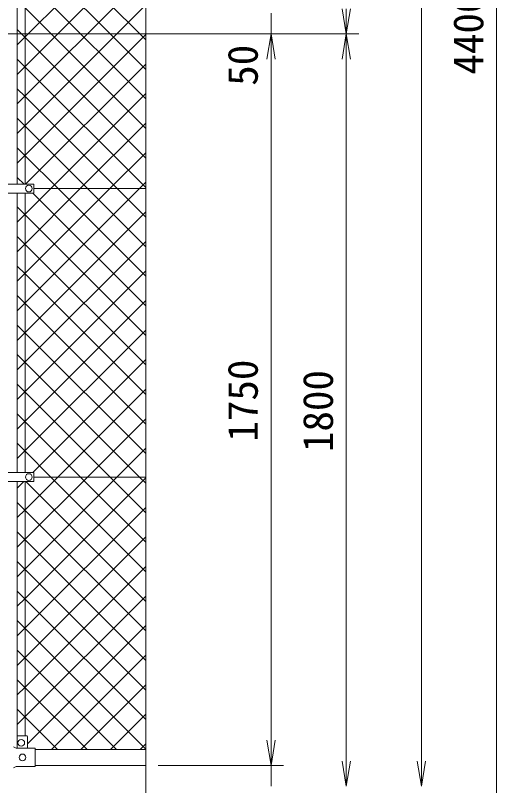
# Model space of a CAD drawing. Units: millimetres, scale not verified. Extents: x -6300 to 6300, y -4455 to 4455.
# Drawn here: x -2303 to -1151, y -639 to 1204 of the extents above; entities that cross this region are included whole.
import ezdxf
from ezdxf.enums import TextEntityAlignment as Align

# ---------------------------------------------------------------- set-up
doc = ezdxf.new("R2010")
doc.units = ezdxf.units.MM
doc.header["$LTSCALE"] = 30
for name, color, linetype, lineweight in [('0-2_D-STR1', 1, 'Continuous', 18), ('0-3_D-STR3', 3, 'Continuous', 13), ('0-7_D-STR-DIM', 7, 'Continuous', 9), ('0-8_0', 7, 'Continuous', 9), ('0-9_D-STR2', 7, 'Continuous', 9)]:
    doc.layers.add(name, color=color, linetype=linetype, lineweight=lineweight)
doc.styles.add('ＭＳ ゴシック', font='')
doc.styles.get('ＭＳ ゴシック').set_extended_font_data('MS Gothic')

# ---------------------------------------------------------------- blocks, each defined once
blk = doc.blocks.new('_Open')
at = {"layer": '0-8_0'}
blk.add_line((-30, 5), (0, 0), dxfattribs=at)
blk.add_lwpolyline([(-30, -5), (0, 0), (-30, 0)], dxfattribs=at)

msp = doc.modelspace()

# ---------------------------------------------------------------- linework, layer by layer
at = {"layer": '0-2_D-STR1'}
for p, q in [((-2255.76, -552.42), (-1990.76, -552.42)), ((-2255.76, -590.42), (-1990.76, -590.42))]:
    msp.add_line(p, q, dxfattribs=at)
at = {"layer": '0-3_D-STR3'}
for p, q in [((-2298.26, 1374.28), (-2298.26, 800.08)), ((-2279.26, 1374.28), (-2279.26, 800.08)), ((-2373.56, 800.08), (-2258.76, 800.08)), ((-2258.76, 800.08), (-2258.76, 779.08)), ((-2373.56, 779.08), (-2258.76, 779.08)), ((-2298.26, 779.08), (-2298.26, 110.08)), ((-2279.26, 779.08), (-2279.26, 110.08)), ((-1990.76, 789.58), (-2258.76, 789.58)), ((-2373.56, 110.08), (-2258.76, 110.08)), ((-2258.76, 110.08), (-2258.76, 89.08)), ((-1990.76, 99.58), (-2258.76, 99.58)), ((-2373.56, 89.08), (-2258.76, 89.08)), ((-2298.26, -520), (-2298.26, 89.08)), ((-2279.26, -519.32), (-2279.26, 89.08)), ((-2298.76, -521.32), (-2298.76, -549.32)), ((-2296.76, -519.32), (-2275.76, -519.32)), ((-2273.76, -521.32), (-2273.76, -549.32)), ((-2300.96, -549.32), (-2306.96, -546.32)), ((-2300.96, -549.32), (-2255.76, -549.32)), ((-2255.76, -593.32), (-2255.76, -549.32)), ((-2300.96, -593.32), (-2306.96, -596.32)), ((-2300.96, -593.32), (-2255.76, -593.32))]:
    msp.add_line(p, q, dxfattribs=at)
for centre in [(-2270.76, 789.58), (-2270.76, 99.58), (-2288.76, -536.32), (-2285.76, -571.32)]:
    msp.add_circle(centre, 8, dxfattribs=at)
for centre, start, end in [((-2296.76, -521.32), 90, 180), ((-2275.76, -521.32), 0, 90)]:
    msp.add_arc(centre, 2, start, end, dxfattribs=at)
at = {"layer": '0-7_D-STR-DIM'}
for p, q in [((-1330.76, -580.42), (-1330.76, 3299.58)), ((-1150.76, -980.42), (-1150.76, 3299.58)), ((-1990.76, -733.42), (-1990.76, 1358.93)), ((-1690.76, 1209.58), (-1690.76, 1159.58)), ((-2465.91, 1159.58), (-1660.76, 1159.58)), ((-2465.91, 1159.58), (-1660.76, 1159.58)), ((-2465.91, 1159.58), (-1480.76, 1159.58)), ((-2465.91, 1159.58), (-1480.76, 1159.58)), ((-1690.76, -530.42), (-1690.76, 1099.58)), ((-1690.76, 1099.58), (-1690.76, 1039.58)), ((-1510.76, 1099.58), (-1510.76, -580.42)), ((-1690.76, -530.42), (-1690.76, -470.42)), ((-1960.76, -590.42), (-1660.76, -590.42)), ((-1960.76, -590.42), (-1660.76, -590.42)), ((-1690.76, -640.42), (-1690.76, -590.42))]:
    msp.add_line(p, q, dxfattribs=at)
at = {"layer": '0-9_D-STR2'}
for p, q in [((-2279.26, 1152.69), (-2047.37, 1384.58)), ((-1990.76, 1145.48), (-2229.86, 1384.58)), ((-2279.26, 1011.27), (-1990.76, 1299.77)), ((-1990.76, 1004.06), (-2279.26, 1292.56)), ((-2279.26, 940.56), (-1990.76, 1229.06)), ((-1990.76, 933.35), (-2279.26, 1221.85)), ((-2279.26, 1151.13), (-2298.26, 1170.13)), ((-2298.26, 1133.69), (-2279.26, 1152.69)), ((-2279.26, 869.85), (-1990.76, 1158.35)), ((-1990.76, 862.63), (-2279.26, 1151.13)), ((-2279.26, 1080.42), (-2298.26, 1099.42)), ((-2278.31, 800.08), (-1990.76, 1087.63)), ((-1990.76, 791.92), (-2279.26, 1080.42)), ((-2279.26, 1009.71), (-2298.26, 1028.71)), ((-2218.1, 789.58), (-1990.76, 1016.92)), ((-2298.26, 992.27), (-2279.26, 1011.27)), ((-2059.13, 789.58), (-2279.26, 1009.71)), ((-2279.26, 939), (-2298.26, 958)), ((-2298.26, 921.56), (-2279.26, 940.56)), ((-2147.39, 789.58), (-1990.76, 946.21)), ((-2129.84, 789.58), (-2279.26, 939)), ((-2279.26, 868.29), (-2298.26, 887.29)), ((-2298.26, 850.85), (-2279.26, 869.85)), ((-2200.55, 789.58), (-2279.26, 868.29)), ((-2076.68, 789.58), (-1990.76, 875.5)), ((-2281.76, 800.08), (-2298.26, 816.58)), ((-2005.97, 789.58), (-1990.76, 804.79)), ((-2279.26, 728.42), (-2218.1, 789.58)), ((-2279.26, 657.71), (-2147.39, 789.58)), ((-2279.26, 587), (-2076.68, 789.58)), ((-2279.26, 516.29), (-2005.97, 789.58)), ((-1990.76, 509.08), (-2260.76, 779.08)), ((-1990.76, 579.79), (-2200.55, 789.58)), ((-1990.76, 650.5), (-2129.84, 789.58)), ((-1990.76, 721.21), (-2059.13, 789.58)), ((-2279.26, 726.87), (-2298.26, 745.87)), ((-2298.26, 709.42), (-2279.26, 728.42)), ((-2279.26, 445.58), (-1990.76, 734.08)), ((-1990.76, 438.37), (-2279.26, 726.87)), ((-2279.26, 656.16), (-2298.26, 675.16)), ((-2298.26, 638.71), (-2279.26, 657.71)), ((-2279.26, 374.87), (-1990.76, 663.37)), ((-1990.76, 367.66), (-2279.26, 656.16)), ((-2279.26, 585.45), (-2298.26, 604.45)), ((-2279.26, 304.16), (-1990.76, 592.66)), ((-2298.26, 568), (-2279.26, 587)), ((-1990.76, 296.95), (-2279.26, 585.45)), ((-2279.26, 514.74), (-2298.26, 533.74)), ((-2298.26, 497.29), (-2279.26, 516.29)), ((-2279.26, 233.45), (-1990.76, 521.95)), ((-1990.76, 226.24), (-2279.26, 514.74)), ((-2279.26, 444.03), (-2298.26, 463.03)), ((-2298.26, 426.58), (-2279.26, 445.58)), ((-2279.26, 162.74), (-1990.76, 451.24)), ((-1990.76, 155.53), (-2279.26, 444.03)), ((-2279.26, 373.32), (-2298.26, 392.32)), ((-2298.26, 355.87), (-2279.26, 374.87)), ((-2005.52, 99.58), (-2279.26, 373.32)), ((-2261.21, 110.08), (-1990.76, 380.53)), ((-2279.26, 302.61), (-2298.26, 321.61)), ((-2298.26, 285.16), (-2279.26, 304.16)), ((-2076.24, 99.58), (-2279.26, 302.61)), ((-2201, 99.58), (-1990.76, 309.82)), ((-2279.26, 231.9), (-2298.26, 250.9)), ((-2298.26, 214.45), (-2279.26, 233.45)), ((-2146.95, 99.58), (-2279.26, 231.9)), ((-2130.29, 99.58), (-1990.76, 239.11)), ((-2279.26, 161.19), (-2298.26, 180.19)), ((-2059.58, 99.58), (-1990.76, 168.4)), ((-2298.26, 143.74), (-2279.26, 162.74)), ((-2217.66, 99.58), (-2279.26, 161.19)), ((-2279.26, 21.32), (-2201, 99.58)), ((-2279.26, -49.39), (-2130.29, 99.58)), ((-2279.26, -120.1), (-2059.58, 99.58)), ((-2279.26, -190.82), (-1990.76, 97.68)), ((-1990.76, -127.31), (-2217.66, 99.58)), ((-1990.76, -56.6), (-2146.95, 99.58)), ((-1990.76, 14.11), (-2076.24, 99.58)), ((-1990.76, 84.82), (-2005.52, 99.58)), ((-2298.26, 73.03), (-2282.21, 89.08)), ((-1990.76, -198.03), (-2277.87, 89.08)), ((-2279.26, 19.76), (-2298.26, 38.76)), ((-2298.26, 2.32), (-2279.26, 21.32)), ((-2279.26, -261.53), (-1990.76, 26.97)), ((-1990.76, -268.74), (-2279.26, 19.76)), ((-2279.26, -50.95), (-2298.26, -31.95)), ((-2298.26, -68.39), (-2279.26, -49.39)), ((-2279.26, -332.24), (-1990.76, -43.74)), ((-1990.76, -339.45), (-2279.26, -50.95)), ((-2279.26, -121.66), (-2298.26, -102.66)), ((-2298.26, -139.1), (-2279.26, -120.1)), ((-2279.26, -402.95), (-1990.76, -114.45)), ((-1990.76, -410.16), (-2279.26, -121.66)), ((-2279.26, -192.37), (-2298.26, -173.37)), ((-2298.26, -209.82), (-2279.26, -190.82)), ((-2279.26, -473.66), (-1990.76, -185.16)), ((-1990.76, -480.87), (-2279.26, -192.37)), ((-2279.26, -263.08), (-2298.26, -244.08)), ((-2273.76, -538.87), (-1990.76, -255.87)), ((-2298.26, -280.53), (-2279.26, -261.53)), ((-1990.76, -551.58), (-2279.26, -263.08)), ((-2279.26, -333.79), (-2298.26, -314.79)), ((-2216.6, -552.42), (-1990.76, -326.58)), ((-2298.26, -351.24), (-2279.26, -332.24)), ((-2060.63, -552.42), (-2279.26, -333.79)), ((-2279.26, -404.5), (-2298.26, -385.5)), ((-2298.26, -421.95), (-2279.26, -402.95)), ((-2131.34, -552.42), (-2279.26, -404.5)), ((-2145.89, -552.42), (-1990.76, -397.29)), ((-2279.26, -475.21), (-2298.26, -456.21)), ((-2298.26, -492.66), (-2279.26, -473.66)), ((-2202.05, -552.42), (-2279.26, -475.21)), ((-2075.18, -552.42), (-1990.76, -468)), ((-2004.47, -552.42), (-1990.76, -538.71))]:
    msp.add_line(p, q, dxfattribs=at)
for points in [[(-1990.76, 1074.77), (-2279.26, 1363.27), (-2290.28, 1374.28)], [(-2298.26, 1062.98), (-2279.26, 1081.98), (-1999.23, 1362.01)]]:
    msp.add_lwpolyline(points, dxfattribs=at)

# ---------------------------------------------------------------- block references
at = {"layer": '0-7_D-STR-DIM', "xscale": 2, "yscale": 2}
for p, rotation in [((-1510.76, 1159.58), 270), ((-1690.76, 1159.58), 90), ((-1690.76, 1159.58), 90), ((-1510.76, 1159.58), 90), ((-1690.76, -590.42), 270), ((-1690.76, -590.42), 270), ((-1510.76, -640.42), 270), ((-1330.76, -640.42), 270)]:
    msp.add_blockref('_Open', p, dxfattribs=dict(at, rotation=rotation))

# ---------------------------------------------------------------- texts
at = {"layer": '0-7_D-STR-DIM', "style": 'ＭＳ ゴシック'}
for s, p in [('4400', (-1160.88, 1062.46)), ('50', (-1700.88, 1035.64)), ('1750', (-1700.88, 184.23)), ('1800', (-1520.88, 159.23))]:
    msp.add_text(s, height=72.14, rotation=90, dxfattribs=at).set_placement(p, align=Align.BOTTOM_LEFT)

doc.saveas('drawing.dxf')
